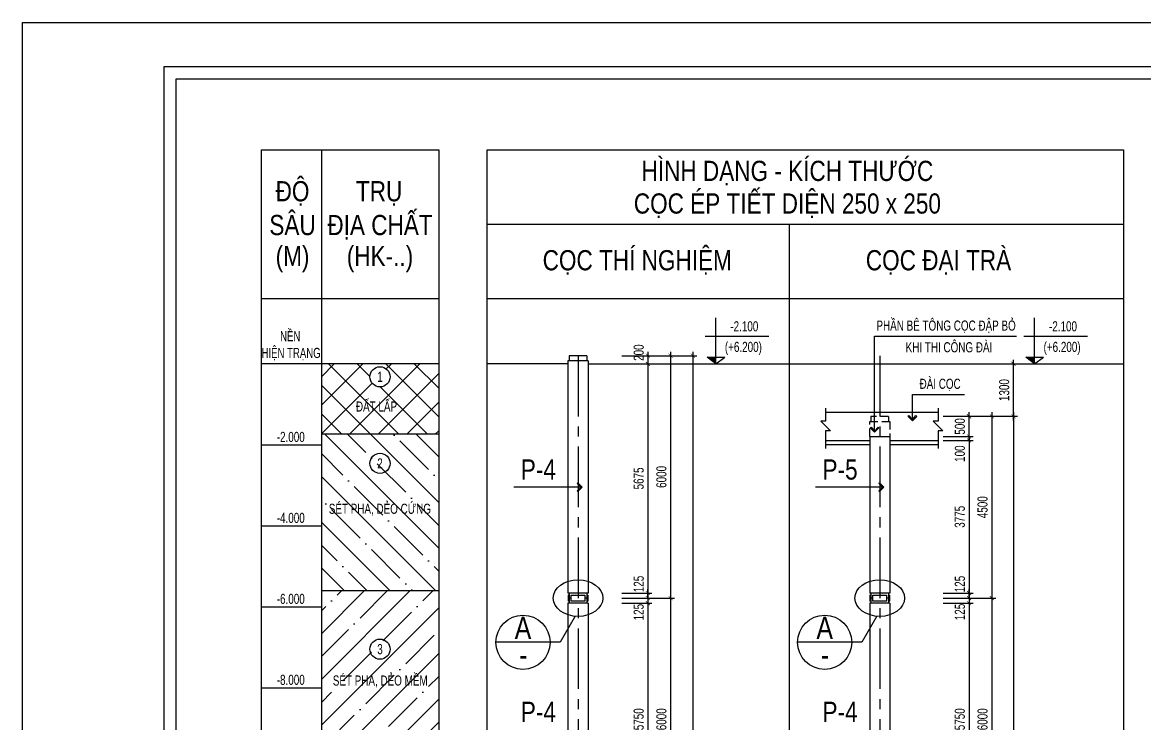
# Model space of a CAD drawing. Extents: x -24357 to 91799, y -17201 to -2351.
# Drawn here: x 1774 to 8722, y -6691 to -2351 of the extents above; entities that cross this region are included whole.
import ezdxf
from ezdxf.enums import TextEntityAlignment as Align

# ---------------------------------------------------------------- set-up
doc = ezdxf.new("R2010")
doc.units = 0
doc.header["$LTSCALE"] = 500
doc.header["$MEASUREMENT"] = 0
doc.header["$PDMODE"] = 3
doc.linetypes.add('CENTER2', pattern=[1.125, 0.75, -0.125, 0.125, -0.125])
doc.linetypes.add('HIDDEN', pattern=[0.375, 0.25, -0.125])
doc.layers.get('0').update_dxf_attribs({"linetype": 'CONTINUOUS'})
doc.layers.get('DEFPOINTS').update_dxf_attribs({"linetype": 'CONTINUOUS'})
for name, color, linetype in [('CDC-KHUNGTEN', 7, 'CONTINUOUS'), ('CDC.01.AXIS', 160, 'CENTER2'), ('CDC.02.DIM', 1, 'CONTINUOUS'), ('CDC.03.BORDER', 3, 'CONTINUOUS'), ('CDC.04.HIDDEN', 8, 'HIDDEN'), ('CDC.06.TEXT', 2, 'CONTINUOUS'), ('CDC.10.HATCH', 251, 'CONTINUOUS'), ('CDC.11.NOTE', 8, 'CONTINUOUS')]:
    doc.layers.add(name, color=color, linetype=linetype)
doc.styles.add('ARIAL', font='arial.ttf', dxfattribs={"width": 0.7})
doc.dimstyles.new('DIM100-25', dxfattribs={"dimscale": 25, "dimtxt": 2.5, "dimasz": 1, "dimexe": 1, "dimexo": 0, "dimgap": 1, "dimtad": 1, "dimdec": 0, "dimlfac": 4, "dimzin": 0, "dimdsep": 46, "dimtxsty": 'ARIAL', "dimblk": 'ARCHTICK', "dimcen": 0, "dimdle": 1, "dimclrd": 1, "dimclre": 1, "dimclrt": 2, "dimadec": 0, "dimazin": 0, "dimtfac": 1, "dimtdec": 0, "dimtix": 1, "dimtmove": 2, "dimatfit": 3, "dimldrblk": 'ARCHTICK', "dimfxl": 1, "dimtolj": 1, "dimtzin": 0, "dimarcsym": 0})

# ---------------------------------------------------------------- blocks, each defined once
blk = doc.blocks.new('_ArchTick')
at = {"color": 0, "linetype": 'ByBlock', "const_width": 0.15}
blk.add_lwpolyline([(-0.5, -0.5), (0.5, 0.5)], dxfattribs=at)
blk = doc.blocks.new('*D311')
at = {"layer": 'CDC.02.DIM', "color": 1, "lineweight": -2, "transparency": 16777216}
for p, q in [((5486, -4414.2), (5812.5, -4414.2)), ((5787.5, -4389.2), (5787.5, -5939.2)), ((5486, -5914.2), (5812.5, -5914.2))]:
    blk.add_line(p, q, dxfattribs=at)
at = {"layer": 'DEFPOINTS', "color": 0, "transparency": 16777216}
for p in [(5486, -4414.2), (5486, -5914.2), (5787.5, -5914.2)]:
    blk.add_point(p, dxfattribs=at)
at = {"layer": 'CDC.02.DIM', "color": 1, "lineweight": -2, "transparency": 16777216, "xscale": 25, "yscale": 25, "zscale": 25}
for p, rotation in [((5787.5, -4414.2), 90), ((5787.5, -5914.2), 270)]:
    blk.add_blockref('_ArchTick', p, dxfattribs=dict(at, rotation=rotation))
at = {"layer": 'CDC.02.DIM', "color": 2, "transparency": 16777216, "insert": (5730.6, -5164.2), "char_height": 62.5, "attachment_point": 5, "rotation": 90, "style": 'ARIAL'}
blk.add_mtext('\\A1;6000', dxfattribs=at)
blk = doc.blocks.new('*D312')
at = {"layer": 'CDC.02.DIM', "color": 1, "lineweight": -2, "transparency": 16777216}
for p, q in [((5486, -4414.2), (5671.7, -4414.2)), ((5646.7, -4389.2), (5646.7, -4489.2)), ((5486, -4464.2), (5671.7, -4464.2))]:
    blk.add_line(p, q, dxfattribs=at)
at = {"layer": 'DEFPOINTS', "color": 0, "transparency": 16777216}
for p in [(5486, -4414.2), (5486, -4464.2), (5646.7, -4464.2)]:
    blk.add_point(p, dxfattribs=at)
at = {"layer": 'CDC.02.DIM', "color": 1, "lineweight": -2, "transparency": 16777216, "xscale": 25, "yscale": 25, "zscale": 25}
for p, rotation in [((5646.7, -4414.2), 90), ((5646.7, -4464.2), 270)]:
    blk.add_blockref('_ArchTick', p, dxfattribs=dict(at, rotation=rotation))
at = {"layer": 'CDC.02.DIM', "color": 2, "transparency": 16777216, "insert": (5590.2, -4395.1), "char_height": 62.5, "attachment_point": 5, "rotation": 90, "style": 'ARIAL'}
blk.add_mtext('\\A1;200', dxfattribs=at)
blk = doc.blocks.new('*D313')
at = {"layer": 'CDC.02.DIM', "color": 1, "lineweight": -2, "transparency": 16777216}
for p, q in [((5646.7, -4439.2), (5646.7, -5908)), ((5486, -4464.2), (5671.7, -4464.2)), ((5486, -5883), (5671.7, -5883))]:
    blk.add_line(p, q, dxfattribs=at)
at = {"layer": 'DEFPOINTS', "color": 0, "transparency": 16777216}
for p in [(5486, -4464.2), (5486, -5883), (5646.7, -5883)]:
    blk.add_point(p, dxfattribs=at)
at = {"layer": 'CDC.02.DIM', "color": 1, "lineweight": -2, "transparency": 16777216, "xscale": 25, "yscale": 25, "zscale": 25}
for p, rotation in [((5646.7, -4464.2), 90), ((5646.7, -5883), 270)]:
    blk.add_blockref('_ArchTick', p, dxfattribs=dict(at, rotation=rotation))
at = {"layer": 'CDC.02.DIM', "color": 2, "transparency": 16777216, "insert": (5589.8, -5173.6), "char_height": 62.5, "attachment_point": 5, "rotation": 90, "style": 'ARIAL'}
blk.add_mtext('\\A1;5675', dxfattribs=at)
blk = doc.blocks.new('*D314')
at = {"layer": 'CDC.02.DIM', "color": 1, "lineweight": -2, "transparency": 16777216}
for p, q in [((5486, -5883), (5671.7, -5883)), ((5646.7, -5883), (5646.7, -5858)), ((5646.7, -5883), (5646.7, -5914.2)), ((5486, -5914.2), (5671.7, -5914.2)), ((5646.7, -5914.2), (5646.7, -5939.2))]:
    blk.add_line(p, q, dxfattribs=at)
at = {"layer": 'DEFPOINTS', "color": 0, "transparency": 16777216}
for p in [(5486, -5883), (5486, -5914.2), (5646.7, -5914.2)]:
    blk.add_point(p, dxfattribs=at)
at = {"layer": 'CDC.02.DIM', "color": 1, "lineweight": -2, "transparency": 16777216, "xscale": 25, "yscale": 25, "zscale": 25}
for p, rotation in [((5646.7, -5883), 270), ((5646.7, -5914.2), 90)]:
    blk.add_blockref('_ArchTick', p, dxfattribs=dict(at, rotation=rotation))
at = {"layer": 'CDC.02.DIM', "color": 2, "transparency": 16777216, "insert": (5590.2, -5826.9), "char_height": 62.5, "attachment_point": 5, "rotation": 90, "style": 'ARIAL'}
blk.add_mtext('\\A1;125', dxfattribs=at)
blk = doc.blocks.new('*D315')
at = {"layer": 'CDC.02.DIM', "color": 1, "lineweight": -2, "transparency": 16777216}
for p, q in [((5646.7, -5914.2), (5646.7, -5889.2)), ((5486, -5914.2), (5671.7, -5914.2)), ((5486, -5945.5), (5671.7, -5945.5)), ((5646.7, -5914.2), (5646.7, -5945.5)), ((5646.7, -5945.5), (5646.7, -5970.5))]:
    blk.add_line(p, q, dxfattribs=at)
at = {"layer": 'DEFPOINTS', "color": 0, "transparency": 16777216}
for p in [(5486, -5914.2), (5486, -5945.5), (5646.7, -5945.5)]:
    blk.add_point(p, dxfattribs=at)
at = {"layer": 'CDC.02.DIM', "color": 1, "lineweight": -2, "transparency": 16777216, "xscale": 25, "yscale": 25, "zscale": 25}
for p, rotation in [((5646.7, -5914.2), 270), ((5646.7, -5945.5), 90)]:
    blk.add_blockref('_ArchTick', p, dxfattribs=dict(at, rotation=rotation))
at = {"layer": 'CDC.02.DIM', "color": 2, "transparency": 16777216, "insert": (5590.2, -6001.2), "char_height": 62.5, "attachment_point": 5, "rotation": 90, "style": 'ARIAL'}
blk.add_mtext('\\A1;125', dxfattribs=at)
blk = doc.blocks.new('*D316')
at = {"layer": 'CDC.02.DIM', "color": 1, "lineweight": -2, "transparency": 16777216}
for p, q in [((5787.5, -5889.2), (5787.5, -7439.2)), ((5486, -5914.2), (5812.5, -5914.2)), ((5486, -7414.2), (5812.5, -7414.2))]:
    blk.add_line(p, q, dxfattribs=at)
at = {"layer": 'DEFPOINTS', "color": 0, "transparency": 16777216}
for p in [(5486, -5914.2), (5486, -7414.2), (5787.5, -7414.2)]:
    blk.add_point(p, dxfattribs=at)
at = {"layer": 'CDC.02.DIM', "color": 1, "lineweight": -2, "transparency": 16777216, "xscale": 25, "yscale": 25, "zscale": 25}
for p, rotation in [((5787.5, -5914.2), 90), ((5787.5, -7414.2), 270)]:
    blk.add_blockref('_ArchTick', p, dxfattribs=dict(at, rotation=rotation))
at = {"layer": 'CDC.02.DIM', "color": 2, "transparency": 16777216, "insert": (5730.6, -6664.2), "char_height": 62.5, "attachment_point": 5, "rotation": 90, "style": 'ARIAL'}
blk.add_mtext('\\A1;6000', dxfattribs=at)
blk = doc.blocks.new('*D317')
at = {"layer": 'CDC.02.DIM', "color": 1, "lineweight": -2, "transparency": 16777216}
for p, q in [((5486, -5945.5), (5671.7, -5945.5)), ((5646.7, -5920.5), (5646.7, -7408)), ((5486, -7383), (5671.7, -7383))]:
    blk.add_line(p, q, dxfattribs=at)
at = {"layer": 'DEFPOINTS', "color": 0, "transparency": 16777216}
for p in [(5486, -5945.5), (5486, -7383), (5646.7, -7383)]:
    blk.add_point(p, dxfattribs=at)
at = {"layer": 'CDC.02.DIM', "color": 1, "lineweight": -2, "transparency": 16777216, "xscale": 25, "yscale": 25, "zscale": 25}
for p, rotation in [((5646.7, -5945.5), 90), ((5646.7, -7383), 270)]:
    blk.add_blockref('_ArchTick', p, dxfattribs=dict(at, rotation=rotation))
at = {"layer": 'CDC.02.DIM', "color": 2, "transparency": 16777216, "insert": (5589.8, -6664.2), "char_height": 62.5, "attachment_point": 5, "rotation": 90, "style": 'ARIAL'}
blk.add_mtext('\\A1;5750', dxfattribs=at)
blk = doc.blocks.new('*D322')
at = {"layer": 'CDC.02.DIM', "color": 1, "lineweight": -2, "transparency": 16777216}
for p, q in [((7474.7, -4789.2), (7801.2, -4789.2)), ((7776.2, -4764.2), (7776.2, -5939.2)), ((7474.7, -5914.2), (7801.2, -5914.2))]:
    blk.add_line(p, q, dxfattribs=at)
at = {"layer": 'DEFPOINTS', "color": 0, "transparency": 16777216}
for p in [(7474.7, -4789.2), (7474.7, -5914.2), (7776.2, -5914.2)]:
    blk.add_point(p, dxfattribs=at)
at = {"layer": 'CDC.02.DIM', "color": 1, "lineweight": -2, "transparency": 16777216, "xscale": 25, "yscale": 25, "zscale": 25}
for p, rotation in [((7776.2, -4789.2), 90), ((7776.2, -5914.2), 270)]:
    blk.add_blockref('_ArchTick', p, dxfattribs=dict(at, rotation=rotation))
at = {"layer": 'CDC.02.DIM', "color": 2, "transparency": 16777216, "insert": (7719.3, -5351.7), "char_height": 62.5, "attachment_point": 5, "rotation": 90, "style": 'ARIAL'}
blk.add_mtext('\\A1;4500', dxfattribs=at)
blk = doc.blocks.new('*D323')
at = {"layer": 'CDC.02.DIM', "color": 1, "lineweight": -2, "transparency": 16777216}
for p, q in [((7635.4, -4914.2), (7635.4, -5908)), ((7474.7, -4939.2), (7660.4, -4939.2)), ((7474.7, -5883), (7660.4, -5883))]:
    blk.add_line(p, q, dxfattribs=at)
at = {"layer": 'DEFPOINTS', "color": 0, "transparency": 16777216}
for p in [(7474.7, -4939.2), (7474.7, -5883), (7635.4, -5883)]:
    blk.add_point(p, dxfattribs=at)
at = {"layer": 'CDC.02.DIM', "color": 1, "lineweight": -2, "transparency": 16777216, "xscale": 25, "yscale": 25, "zscale": 25}
for p, rotation in [((7635.4, -4939.2), 90), ((7635.4, -5883), 270)]:
    blk.add_blockref('_ArchTick', p, dxfattribs=dict(at, rotation=rotation))
at = {"layer": 'CDC.02.DIM', "color": 2, "transparency": 16777216, "insert": (7578.5, -5411.1), "char_height": 62.5, "attachment_point": 5, "rotation": 90, "style": 'ARIAL'}
blk.add_mtext('\\A1;3775', dxfattribs=at)
blk = doc.blocks.new('*D324')
at = {"layer": 'CDC.02.DIM', "color": 1, "lineweight": -2, "transparency": 16777216}
for p, q in [((7474.7, -5883), (7660.4, -5883)), ((7635.4, -5883), (7635.4, -5858)), ((7635.4, -5883), (7635.4, -5914.2)), ((7474.7, -5914.2), (7660.4, -5914.2)), ((7635.4, -5914.2), (7635.4, -5939.2))]:
    blk.add_line(p, q, dxfattribs=at)
at = {"layer": 'DEFPOINTS', "color": 0, "transparency": 16777216}
for p in [(7474.7, -5883), (7474.7, -5914.2), (7635.4, -5914.2)]:
    blk.add_point(p, dxfattribs=at)
at = {"layer": 'CDC.02.DIM', "color": 1, "lineweight": -2, "transparency": 16777216, "xscale": 25, "yscale": 25, "zscale": 25}
for p, rotation in [((7635.4, -5883), 270), ((7635.4, -5914.2), 90)]:
    blk.add_blockref('_ArchTick', p, dxfattribs=dict(at, rotation=rotation))
at = {"layer": 'CDC.02.DIM', "color": 2, "transparency": 16777216, "insert": (7578.9, -5827.3), "char_height": 62.5, "attachment_point": 5, "rotation": 90, "style": 'ARIAL'}
blk.add_mtext('\\A1;125', dxfattribs=at)
blk = doc.blocks.new('*D325')
at = {"layer": 'CDC.02.DIM', "color": 1, "lineweight": -2, "transparency": 16777216}
for p, q in [((7635.4, -5914.2), (7635.4, -5889.2)), ((7474.7, -5914.2), (7660.4, -5914.2)), ((7474.7, -5945.5), (7660.4, -5945.5)), ((7635.4, -5914.2), (7635.4, -5945.5)), ((7635.4, -5945.5), (7635.4, -5970.5))]:
    blk.add_line(p, q, dxfattribs=at)
at = {"layer": 'DEFPOINTS', "color": 0, "transparency": 16777216}
for p in [(7474.7, -5914.2), (7474.7, -5945.5), (7635.4, -5945.5)]:
    blk.add_point(p, dxfattribs=at)
at = {"layer": 'CDC.02.DIM', "color": 1, "lineweight": -2, "transparency": 16777216, "xscale": 25, "yscale": 25, "zscale": 25}
for p, rotation in [((7635.4, -5914.2), 270), ((7635.4, -5945.5), 90)]:
    blk.add_blockref('_ArchTick', p, dxfattribs=dict(at, rotation=rotation))
at = {"layer": 'CDC.02.DIM', "color": 2, "transparency": 16777216, "insert": (7578.9, -6000.1), "char_height": 62.5, "attachment_point": 5, "rotation": 90, "style": 'ARIAL'}
blk.add_mtext('\\A1;125', dxfattribs=at)
blk = doc.blocks.new('*D326')
at = {"layer": 'CDC.02.DIM', "color": 1, "lineweight": -2, "transparency": 16777216}
for p, q in [((7776.2, -5889.2), (7776.2, -7439.2)), ((7474.7, -5914.2), (7801.2, -5914.2)), ((7474.7, -7414.2), (7801.2, -7414.2))]:
    blk.add_line(p, q, dxfattribs=at)
at = {"layer": 'DEFPOINTS', "color": 0, "transparency": 16777216}
for p in [(7474.7, -5914.2), (7474.7, -7414.2), (7776.2, -7414.2)]:
    blk.add_point(p, dxfattribs=at)
at = {"layer": 'CDC.02.DIM', "color": 1, "lineweight": -2, "transparency": 16777216, "xscale": 25, "yscale": 25, "zscale": 25}
for p, rotation in [((7776.2, -5914.2), 90), ((7776.2, -7414.2), 270)]:
    blk.add_blockref('_ArchTick', p, dxfattribs=dict(at, rotation=rotation))
at = {"layer": 'CDC.02.DIM', "color": 2, "transparency": 16777216, "insert": (7719.3, -6664.2), "char_height": 62.5, "attachment_point": 5, "rotation": 90, "style": 'ARIAL'}
blk.add_mtext('\\A1;6000', dxfattribs=at)
blk = doc.blocks.new('*D327')
at = {"layer": 'CDC.02.DIM', "color": 1, "lineweight": -2, "transparency": 16777216}
for p, q in [((7474.7, -5945.5), (7660.4, -5945.5)), ((7635.4, -5920.5), (7635.4, -7408)), ((7474.7, -7383), (7660.4, -7383))]:
    blk.add_line(p, q, dxfattribs=at)
at = {"layer": 'DEFPOINTS', "color": 0, "transparency": 16777216}
for p in [(7474.7, -5945.5), (7474.7, -7383), (7635.4, -7383)]:
    blk.add_point(p, dxfattribs=at)
at = {"layer": 'CDC.02.DIM', "color": 1, "lineweight": -2, "transparency": 16777216, "xscale": 25, "yscale": 25, "zscale": 25}
for p, rotation in [((7635.4, -5945.5), 90), ((7635.4, -7383), 270)]:
    blk.add_blockref('_ArchTick', p, dxfattribs=dict(at, rotation=rotation))
at = {"layer": 'CDC.02.DIM', "color": 2, "transparency": 16777216, "insert": (7578.5, -6664.2), "char_height": 62.5, "attachment_point": 5, "rotation": 90, "style": 'ARIAL'}
blk.add_mtext('\\A1;5750', dxfattribs=at)
blk = doc.blocks.new('*D330')
at = {"layer": 'CDC.02.DIM', "color": 1, "lineweight": -2, "transparency": 16777216}
for p, q in [((7474.7, -4789.2), (7935.4, -4789.2)), ((7910.4, -4764.2), (7910.4, -7494.6)), ((7910.4, -10439.2), (7910.4, -7709.9)), ((7474.7, -10414.2), (7935.4, -10414.2))]:
    blk.add_line(p, q, dxfattribs=at)
at = {"layer": 'DEFPOINTS', "color": 0, "transparency": 16777216}
for p in [(7474.7, -4789.2), (7474.7, -10414.2), (7910.4, -10414.2)]:
    blk.add_point(p, dxfattribs=at)
at = {"layer": 'CDC.02.DIM', "color": 1, "lineweight": -2, "transparency": 16777216, "xscale": 25, "yscale": 25, "zscale": 25}
for p, rotation in [((7910.4, -4789.2), 90), ((7910.4, -10414.2), 270)]:
    blk.add_blockref('_ArchTick', p, dxfattribs=dict(at, rotation=rotation))
at = {"layer": 'CDC.02.DIM', "color": 2, "transparency": 16777216, "insert": (7853.9, -7602.2), "char_height": 62.5, "attachment_point": 5, "rotation": 90, "style": 'ARIAL'}
blk.add_mtext('\\A1;22500', dxfattribs=at)
blk = doc.blocks.new('*D343')
at = {"layer": 'CDC.02.DIM', "color": 1, "lineweight": -2, "transparency": 16777216}
for p, q in [((7474.7, -4914.2), (7660.4, -4914.2)), ((7635.4, -4914.2), (7635.4, -4889.2)), ((7635.4, -4939.2), (7635.4, -4914.2)), ((7474.7, -4939.2), (7660.4, -4939.2)), ((7635.4, -4939.2), (7635.4, -4964.2))]:
    blk.add_line(p, q, dxfattribs=at)
at = {"layer": 'DEFPOINTS', "color": 0, "transparency": 16777216}
for p in [(7474.7, -4914.2), (7635.4, -4914.2), (7474.7, -4939.2)]:
    blk.add_point(p, dxfattribs=at)
at = {"layer": 'CDC.02.DIM', "color": 1, "lineweight": -2, "transparency": 16777216, "xscale": 25, "yscale": 25, "zscale": 25}
for p, rotation in [((7635.4, -4914.2), 270), ((7635.4, -4939.2), 90)]:
    blk.add_blockref('_ArchTick', p, dxfattribs=dict(at, rotation=rotation))
at = {"layer": 'CDC.02.DIM', "color": 2, "transparency": 16777216, "insert": (7578.9, -5020.4), "char_height": 62.5, "attachment_point": 5, "rotation": 90, "style": 'ARIAL'}
blk.add_mtext('\\A1;100', dxfattribs=at)
blk = doc.blocks.new('*D344')
at = {"layer": 'CDC.02.DIM', "color": 1, "lineweight": -2, "transparency": 16777216}
for p, q in [((7474.7, -4789.2), (7660.4, -4789.2)), ((7635.4, -4939.2), (7635.4, -4764.2)), ((7474.7, -4914.2), (7660.4, -4914.2))]:
    blk.add_line(p, q, dxfattribs=at)
at = {"layer": 'DEFPOINTS', "color": 0, "transparency": 16777216}
for p in [(7474.7, -4789.2), (7635.4, -4789.2), (7474.7, -4914.2)]:
    blk.add_point(p, dxfattribs=at)
at = {"layer": 'CDC.02.DIM', "color": 1, "lineweight": -2, "transparency": 16777216, "xscale": 25, "yscale": 25, "zscale": 25}
for p, rotation in [((7635.4, -4789.2), 90), ((7635.4, -4914.2), 270)]:
    blk.add_blockref('_ArchTick', p, dxfattribs=dict(at, rotation=rotation))
at = {"layer": 'CDC.02.DIM', "color": 2, "transparency": 16777216, "insert": (7578.9, -4851.7), "char_height": 62.5, "attachment_point": 5, "rotation": 90, "style": 'ARIAL'}
blk.add_mtext('\\A1;500', dxfattribs=at)
blk = doc.blocks.new('*D345')
at = {"layer": 'CDC.02.DIM', "color": 1, "lineweight": -2, "transparency": 16777216}
for p, q in [((7910.4, -4814.2), (7910.4, -4439.2)), ((7474.7, -4464.2), (7935.4, -4464.2)), ((7474.7, -4789.2), (7935.4, -4789.2))]:
    blk.add_line(p, q, dxfattribs=at)
at = {"layer": 'DEFPOINTS', "color": 0, "transparency": 16777216}
for p in [(7474.7, -4464.2), (7910.4, -4464.2), (7474.7, -4789.2)]:
    blk.add_point(p, dxfattribs=at)
at = {"layer": 'CDC.02.DIM', "color": 1, "lineweight": -2, "transparency": 16777216, "xscale": 25, "yscale": 25, "zscale": 25}
for p, rotation in [((7910.4, -4464.2), 90), ((7910.4, -4789.2), 270)]:
    blk.add_blockref('_ArchTick', p, dxfattribs=dict(at, rotation=rotation))
at = {"layer": 'CDC.02.DIM', "color": 2, "transparency": 16777216, "insert": (7853.5, -4626.7), "char_height": 62.5, "attachment_point": 5, "rotation": 90, "style": 'ARIAL'}
blk.add_mtext('\\A1;1300', dxfattribs=at)
blk = doc.blocks.new('*D310')
at = {"layer": 'CDC.02.DIM', "color": 1, "lineweight": -2, "transparency": 16777216}
for p, q in [((5486, -4414.2), (5950.7, -4414.2)), ((5925.7, -4389.2), (5925.7, -10439.2)), ((5486, -10414.2), (5950.7, -10414.2))]:
    blk.add_line(p, q, dxfattribs=at)
at = {"layer": 'DEFPOINTS', "color": 0, "transparency": 16777216}
for p in [(5486, -4414.2), (5486, -10414.2), (5925.7, -10414.2)]:
    blk.add_point(p, dxfattribs=at)
at = {"layer": 'CDC.02.DIM', "color": 1, "lineweight": -2, "transparency": 16777216, "xscale": 25, "yscale": 25, "zscale": 25}
for p, rotation in [((5925.7, -4414.2), 90), ((5925.7, -10414.2), 270)]:
    blk.add_blockref('_ArchTick', p, dxfattribs=dict(at, rotation=rotation))
at = {"layer": 'CDC.02.DIM', "color": 2, "transparency": 16777216, "insert": (5868.7, -7414.2), "char_height": 62.5, "attachment_point": 5, "rotation": 90, "style": 'ARIAL'}
blk.add_mtext('\\A1;24000', dxfattribs=at)
blk = doc.blocks.new('KHUNG A1')
at = {"layer": 'CDC-KHUNGTEN'}
blk.add_lwpolyline([(10366.22, 712.17), (10366.22, 1278.17), (9655.22, 1278.17), (9655.22, 712.17)], close=True, dxfattribs=at)
at = {"layer": 'CDC.10.HATCH', "color": 8}
blk.add_lwpolyline([(9652.22, 709.17), (10447.22, 709.17), (10447.22, 1281.17), (9652.22, 1281.17)], close=True, dxfattribs=at)
at = {"layer": 'DEFPOINTS', "color": 1}
blk.add_lwpolyline([(9617.22, 698.17), (9617.22, 1292.17), (10458.22, 1292.17), (10458.22, 698.17), (9617.22, 698.17)], close=True, dxfattribs=at)

msp = doc.modelspace()

# ---------------------------------------------------------------- hatches: boundary and pattern name
at = {"layer": 'CDC.10.HATCH'}
h = msp.add_hatch(dxfattribs=at)
h.set_pattern_fill('ANSI37', color=256, scale=1000, style=0)
h.set_pattern_definition([(45, (-79044.4, -142544.5), (-88.38835, 88.38835), []), (135, (-79044.4, -142544.5), (-88.38835, -88.38835), [])])
h.paths.add_polyline_path([(4351.16, -4464.24), (3624.69, -4464.24), (3624.69, -4899.58), (4351.16, -4899.58)])
h.paths.add_polyline_path([(3925.42, -4544.9, -1), (4050.42, -4544.9, -1)], flags=16)
h.paths.add_polyline_path([(3967.46, -4591.78), (4008.39, -4591.78), (4008.39, -4498.03), (3967.46, -4498.03)], flags=8)
h.paths.add_polyline_path([(3837.5, -4782.71), (4121.58, -4782.71), (4121.58, -4644.32), (3837.5, -4644.32)], flags=24)
h = msp.add_hatch(dxfattribs=at)
h.set_pattern_fill('ANSI35', color=256, scale=800, angle=90, style=0)
h.set_pattern_definition([(135, (-79044.4, -142544.5), (-141.42136, -141.42136), []), (135, (-79044.4, -142403.08), (-141.42136, -141.42136), [250, -50, 0, -50])])
h.paths.add_polyline_path([(3624.69, -4899.58), (3624.69, -5869.99), (4351.16, -5869.99), (4351.16, -4899.58)])
h.paths.add_polyline_path([(3955.24, -5127.18), (4020.61, -5127.18), (4020.61, -5033.05), (3955.24, -5033.05)], flags=24)
h.paths.add_polyline_path([(3648, -5427.61), (4326.23, -5427.61), (4326.23, -5291.65), (3648, -5291.65)], flags=24)
h = msp.add_hatch(dxfattribs=at)
h.set_pattern_fill('ANSI35', color=256, scale=800, style=0)
h.set_pattern_definition([(45, (-79044.4, -142544.5), (-141.42136, 141.42136), []), (45, (-78902.98, -142544.5), (-141.42136, 141.42136), [250, -50, 0, -50])])
h.paths.add_polyline_path([(3624.69, -9976.74), (4351.16, -9976.74), (4351.16, -5869.99), (3624.69, -5869.99)])
h.paths.add_polyline_path([(3954.96, -6278.57), (4020.89, -6278.57), (4020.89, -6182.77), (3954.96, -6182.77)], flags=24)
h.paths.add_polyline_path([(3672.91, -6490.68), (4305.72, -6490.68), (4305.72, -6354.72), (3672.91, -6354.72)], flags=24)

# ---------------------------------------------------------------- linework, layer by layer
at = {"layer": 'CDC.01.AXIS'}
for p, q in [((5214.41, -4414.24), (5214.41, -10540.15)), ((7082.71, -4414.24), (7082.71, -10540.15))]:
    msp.add_line(p, q, dxfattribs=at)
at = {"layer": 'CDC.03.BORDER'}
for p, q in [((3624.69, -3138.9), (3624.69, -13550.39)), ((4651.16, -3598.9), (8592.45, -3598.9)), ((6521.8, -3598.9), (6521.8, -13550.39)), ((3253.64, -4058.9), (4351.16, -4058.9)), ((4651.16, -4058.9), (8592.45, -4058.9)), ((5276.91, -4445.49), (5151.91, -4445.49)), ((5151.91, -4445.49), (5151.91, -5882.99)), ((5269.41, -4414.24), (5159.41, -4414.24)), ((5159.41, -4414.24), (5159.41, -4445.49)), ((5269.41, -4414.24), (5269.41, -4445.49)), ((5276.91, -4445.49), (5276.91, -5882.99)), ((4351.16, -4464.24), (3253.64, -4464.24)), ((5151.91, -4464.24), (4651.16, -4464.24)), ((5276.91, -4464.24), (8592.45, -4464.24)), ((6746.71, -4764.24), (7443.7, -4764.24)), ((4351.16, -4899.58), (3624.69, -4899.58)), ((7020.21, -4914.24), (7020.21, -5882.99)), ((7020.21, -4914.24), (7145.21, -4914.24)), ((7145.21, -4914.24), (7145.21, -5882.99)), ((3253.64, -4965.38), (3624.69, -4965.38)), ((6746.71, -4939.24), (7020.21, -4939.24)), ((6746.71, -4964.24), (7020.21, -4964.24)), ((7145.21, -4939.24), (7443.7, -4939.24)), ((7145.21, -4964.24), (7443.7, -4964.24)), ((3253.64, -5466.52), (3624.69, -5466.52)), ((4351.16, -5869.99), (3624.69, -5869.99)), ((5276.91, -5882.99), (5151.91, -5882.99)), ((5153.41, -5895.49), (5153.41, -5932.99)), ((5159.41, -5895.49), (5153.41, -5895.49)), ((5159.41, -5882.99), (5159.41, -5945.49)), ((5269.41, -5882.99), (5269.41, -5945.49)), ((5269.41, -5895.49), (5275.41, -5895.49)), ((5275.41, -5895.49), (5275.41, -5932.99)), ((7145.21, -5882.99), (7020.21, -5882.99)), ((7021.71, -5895.49), (7021.71, -5932.99)), ((7027.71, -5895.49), (7021.71, -5895.49)), ((7027.71, -5882.99), (7027.71, -5945.49)), ((7137.71, -5882.99), (7137.71, -5945.49)), ((7137.71, -5895.49), (7143.71, -5895.49)), ((7143.71, -5895.49), (7143.71, -5932.99)), ((3253.64, -5967.65), (3624.69, -5967.65)), ((5276.91, -5945.49), (5151.91, -5945.49)), ((5151.91, -5945.49), (5151.91, -7382.99)), ((5159.41, -5932.99), (5153.41, -5932.99)), ((5171.91, -5914.24), (5159.41, -5914.24)), ((5269.41, -5914.24), (5256.91, -5914.24)), ((5269.41, -5932.99), (5275.41, -5932.99)), ((5276.91, -5945.49), (5276.91, -7382.99)), ((7145.21, -5945.49), (7020.21, -5945.49)), ((7020.21, -5945.49), (7020.21, -7382.99)), ((7027.71, -5932.99), (7021.71, -5932.99)), ((7040.21, -5914.24), (7027.71, -5914.24)), ((7137.71, -5914.24), (7125.21, -5914.24)), ((7137.71, -5932.99), (7143.71, -5932.99)), ((7145.21, -5945.49), (7145.21, -7382.99)), ((3253.64, -6468.79), (3624.69, -6468.79))]:
    msp.add_line(p, q, dxfattribs=at)
for points in [[(3253.64, -3138.9), (4351.16, -3138.9), (4351.16, -13550.39), (3253.64, -13550.39)], [(4651.16, -3138.9), (8592.45, -3138.9), (8592.45, -13550.39), (4651.16, -13550.39)], [(5171.91, -5895.49), (5256.91, -5895.49), (5256.91, -5932.99), (5171.91, -5932.99)], [(7040.21, -5895.49), (7125.21, -5895.49), (7125.21, -5932.99), (7040.21, -5932.99)]]:
    msp.add_lwpolyline(points, close=True, dxfattribs=at)
at = {"layer": 'CDC.04.HIDDEN', "ltscale": 0.4}
for p, q in [((7137.71, -4789.24), (7027.71, -4789.24)), ((7027.71, -4789.24), (7027.71, -4820.49)), ((7137.71, -4789.24), (7137.71, -4820.49)), ((7020.21, -4914.24), (7020.21, -4820.49)), ((7020.21, -4820.49), (7145.21, -4820.49)), ((7145.21, -4820.49), (7145.21, -4914.24))]:
    msp.add_line(p, q, dxfattribs=at)
at = {"layer": 'CDC.11.NOTE'}
for p, q in [((6068.28, -4464.24), (6068.28, -4180.08)), ((8041.76, -4464.24), (8041.76, -4180.08)), ((6001.38, -4293.31), (6395.51, -4293.31)), ((7974.86, -4293.31), (8368.99, -4293.31)), ((6068.28, -4464.24), (6014.28, -4422.86)), ((6014.28, -4422.86), (6122.28, -4422.86)), ((6068.28, -4464.24), (6122.28, -4422.86)), ((8041.76, -4464.24), (7987.76, -4422.86)), ((7987.76, -4422.86), (8095.76, -4422.86)), ((8041.76, -4464.24), (8095.76, -4422.86)), ((5925.66, -4464.24), (6210.91, -4464.24)), ((7899.13, -4464.24), (8184.39, -4464.24))]:
    msp.add_line(p, q, dxfattribs=at)
for points in [[(7050.92, -4886.49), (7024.19, -4859.76), (7028.65, -4855.31), (7050.92, -4880.19), (7073.2, -4855.31), (7077.65, -4859.76), (7050.92, -4886.49), (7050.92, -4886.49), (7050.92, -4292.74), (7930.15, -4292.74)], [(7284.67, -4816.06), (7257.94, -4789.33), (7262.4, -4784.88), (7284.67, -4809.76), (7306.94, -4784.88), (7311.4, -4789.33), (7284.67, -4816.06), (7284.67, -4816.06), (7284.67, -4653.09), (7606.3, -4653.09)], [(6746.71, -4739.24), (6746.71, -4819.86), (6716.71, -4819.86), (6776.71, -4879.86), (6746.71, -4879.86), (6746.71, -4989.24)], [(7443.7, -4739.24), (7443.7, -4819.86), (7413.7, -4819.86), (7473.7, -4879.86), (7443.7, -4879.86), (7443.7, -4989.24)], [(5239.41, -5227.3), (5212.68, -5200.57), (5208.23, -5205.03), (5233.11, -5227.3), (5208.23, -5249.58), (5212.68, -5254.03), (5239.41, -5227.3), (5239.41, -5227.3), (4817.26, -5227.3)], [(7107.71, -5227.3), (7080.98, -5200.57), (7076.52, -5205.03), (7101.41, -5227.3), (7076.52, -5249.58), (7080.98, -5254.03), (7107.71, -5227.3), (7107.71, -5227.3), (6685.55, -5227.3)], [(5195.47, -6026.61), (5102.47, -6187.69), (4705.63, -6187.69)], [(7063.76, -6026.61), (6970.76, -6187.69), (6573.92, -6187.69)]]:
    msp.add_lwpolyline(points, dxfattribs=at)
for centre, radius in [((3987.92, -4544.9), 62.5), ((3987.92, -5080.24), 62.5), ((4873.33, -6187.69), 167.71), ((6741.63, -6187.69), 167.71), ((3987.92, -6230.24), 62.5)]:
    msp.add_circle(centre, radius, dxfattribs=at)
for centre in [(5214.41, -5914.24), (7082.71, -5914.24)]:
    msp.add_ellipse(centre, major_axis=(153.57, 0), ratio=0.7373071, dxfattribs=at)
for points in [[(6014.28, -4422.86), (6068.28, -4464.24), (6068.28, -4422.86), (6068.28, -4464.24)], [(7987.76, -4422.86), (8041.76, -4464.24), (8041.76, -4422.86), (8041.76, -4464.24)]]:
    msp.add_solid(points, dxfattribs=at)

# ---------------------------------------------------------------- block references
at = {"xscale": 25, "yscale": 25, "zscale": 25}
msp.add_blockref('KHUNG A1', (-238656.95, -34655.74), dxfattribs=at)

# ---------------------------------------------------------------- texts
at = {"layer": 'CDC.06.TEXT', "style": 'ARIAL', "width": 0.8}
for s, p in [('HÌNH DẠNG - KÍCH THƯỚC', (6510.53, -3332.54)), ('ĐỘ', (3446.12, -3458.45)), ('TRỤ', (3982.31, -3458.45)), ('CỌC ÉP TIẾT DIỆN 250 x 250', (6510.53, -3534.42)), ('SÂU', (3446.12, -3667.67)), ('ĐỊA CHẤT', (3987.83, -3667.67)), ('(M)', (3446.12, -3859.53)), ('(HK-..)', (3987.83, -3859.53)), ('CỌC THÍ NGHIỆM', (5580.79, -3885.55)), ('CỌC ĐẠI TRÀ', (7446.37, -3885.55)), ('P-4', (4968.44, -5180.73)), ('P-5', (6836.73, -5180.73)), ('P-4', (4968.44, -6680.73)), ('P-4', (6836.73, -6680.73))]:
    msp.add_text(s, height=125, dxfattribs=at).set_placement(p, align=Align.CENTER)
at = {"layer": 'CDC.06.TEXT', "style": 'ARIAL', "width": 0.7}
for s, p in [('-2.100', (6243.89, -4231.96)), ('-2.100', (8217.36, -4231.96)), ('-2.000', (3435.16, -4916.51)), ('-4.000', (3435.16, -5417.65)), ('-6.000', (3435.16, -5918.79)), ('-8.000', (3435.16, -6419.92))]:
    msp.add_text(s, height=62.5, dxfattribs=at).set_placement(p, align=Align.MIDDLE)
at = {"layer": 'CDC.06.TEXT', "style": 'ARIAL'}
for s, width, p in [('PHẦN BÊ TÔNG CỌC ĐẬP BỎ', 0.7, (7062.14, -4258.75)), ('NỀN', 0.68, (3369.06, -4324.4)), ('HIỆN TRẠNG', 0.68, (3254.16, -4428.01)), ('(+6.200)', 0.7, (6123.48, -4390.66)), ('KHI THI CÔNG ĐÀI', 0.7, (7243, -4392.83)), ('(+6.200)', 0.7, (8096.96, -4390.66)), ('ĐÀI CỌC', 0.7, (7329.15, -4619.1)), ('ĐẤT LẤP', 0.7, (3838.79, -4759.65)), ('SÉT PHA, DẺO CỨNG', 0.7, (3670.66, -5392.58)), ('SÉT PHA, DẺO MỀM', 0.7, (3695.57, -6455.65))]:
    msp.add_text(s, height=62.5, dxfattribs=dict(at, width=width)).set_placement(p)
for s, height, width, p in [('1', 62.5, 0.7, (3987.92, -4544.9)), ('2', 62.5, 0.7, (3987.92, -5080.24)), ('A', 137.5, 0.8, (4873.33, -6098.5)), ('A', 137.5, 0.8, (6741.63, -6098.5)), ('3', 62.5, 0.7, (3987.92, -6230.24)), ('-', 137.5, 0.8, (4874.93, -6264.71)), ('-', 137.5, 0.8, (6743.22, -6264.71))]:
    msp.add_text(s, height=height, dxfattribs=dict(at, width=width)).set_placement(p, align=Align.MIDDLE_CENTER)

# ---------------------------------------------------------------- dimensions: what is measured, and where the dimension line sits
at = {"layer": 'CDC.02.DIM'}
for base, p1, p2, picture, middle in [((5646.73, -4464.24), (5486.05, -4414.24), (5486.05, -4464.24), '*D312', (5590.23, -4395.11)), ((7910.4, -10414.24), (7474.71, -4789.24), (7474.71, -10414.24), '*D330', (7853.9, -7602.24)), ((7635.4, -4789.24), (7474.71, -4914.24), (7474.71, -4789.24), '*D344', (7578.9, -4851.74)), ((7635.4, -4914.24), (7474.71, -4939.24), (7474.71, -4914.24), '*D343', (7578.9, -5020.42)), ((5646.73, -5914.24), (5486.05, -5882.99), (5486.05, -5914.24), '*D314', (5590.23, -5826.87)), ((7635.4, -5914.24), (7474.71, -5882.99), (7474.71, -5914.24), '*D324', (7578.9, -5827.3)), ((5646.73, -5945.49), (5486.05, -5914.24), (5486.05, -5945.49), '*D315', (5590.23, -6001.17)), ((7635.4, -5945.49), (7474.71, -5914.24), (7474.71, -5945.49), '*D325', (7578.9, -6000.05))]:
    dim = msp.add_linear_dim(base=base, p1=p1, p2=p2, angle=90, dimstyle='DIM100-25', dxfattribs=at)
    dim.commit()
    dim.dimension.update_dxf_attribs({"geometry": picture, "text_midpoint": middle, "dimtype": 160})
for base, p1, p2, picture, middle in [((5787.52, -5914.24), (5486.05, -4414.24), (5486.05, -5914.24), '*D311', (5730.61, -5164.24)), ((5925.66, -10414.24), (5486.05, -4414.24), (5486.05, -10414.24), '*D310', (5868.75, -7414.24)), ((5646.73, -5882.99), (5486.05, -4464.24), (5486.05, -5882.99), '*D313', (5589.82, -5173.62)), ((7910.4, -4464.24), (7474.71, -4789.24), (7474.71, -4464.24), '*D345', (7853.47, -4626.74)), ((7776.18, -5914.24), (7474.71, -4789.24), (7474.71, -5914.24), '*D322', (7719.27, -5351.74)), ((7635.4, -5882.99), (7474.71, -4939.24), (7474.71, -5882.99), '*D323', (7578.46, -5411.12)), ((5787.52, -7414.24), (5486.05, -5914.24), (5486.05, -7414.24), '*D316', (5730.61, -6664.24)), ((7776.18, -7414.24), (7474.71, -5914.24), (7474.71, -7414.24), '*D326', (7719.27, -6664.24)), ((5646.73, -7382.99), (5486.05, -5945.49), (5486.05, -7382.99), '*D317', (5589.82, -6664.24)), ((7635.4, -7382.99), (7474.71, -5945.49), (7474.71, -7382.99), '*D327', (7578.49, -6664.24))]:
    dim = msp.add_linear_dim(base=base, p1=p1, p2=p2, angle=90, dimstyle='DIM100-25', dxfattribs=at)
    dim.commit()
    dim.dimension.update_dxf_attribs({"geometry": picture, "text_midpoint": middle})

doc.saveas('drawing.dxf')
